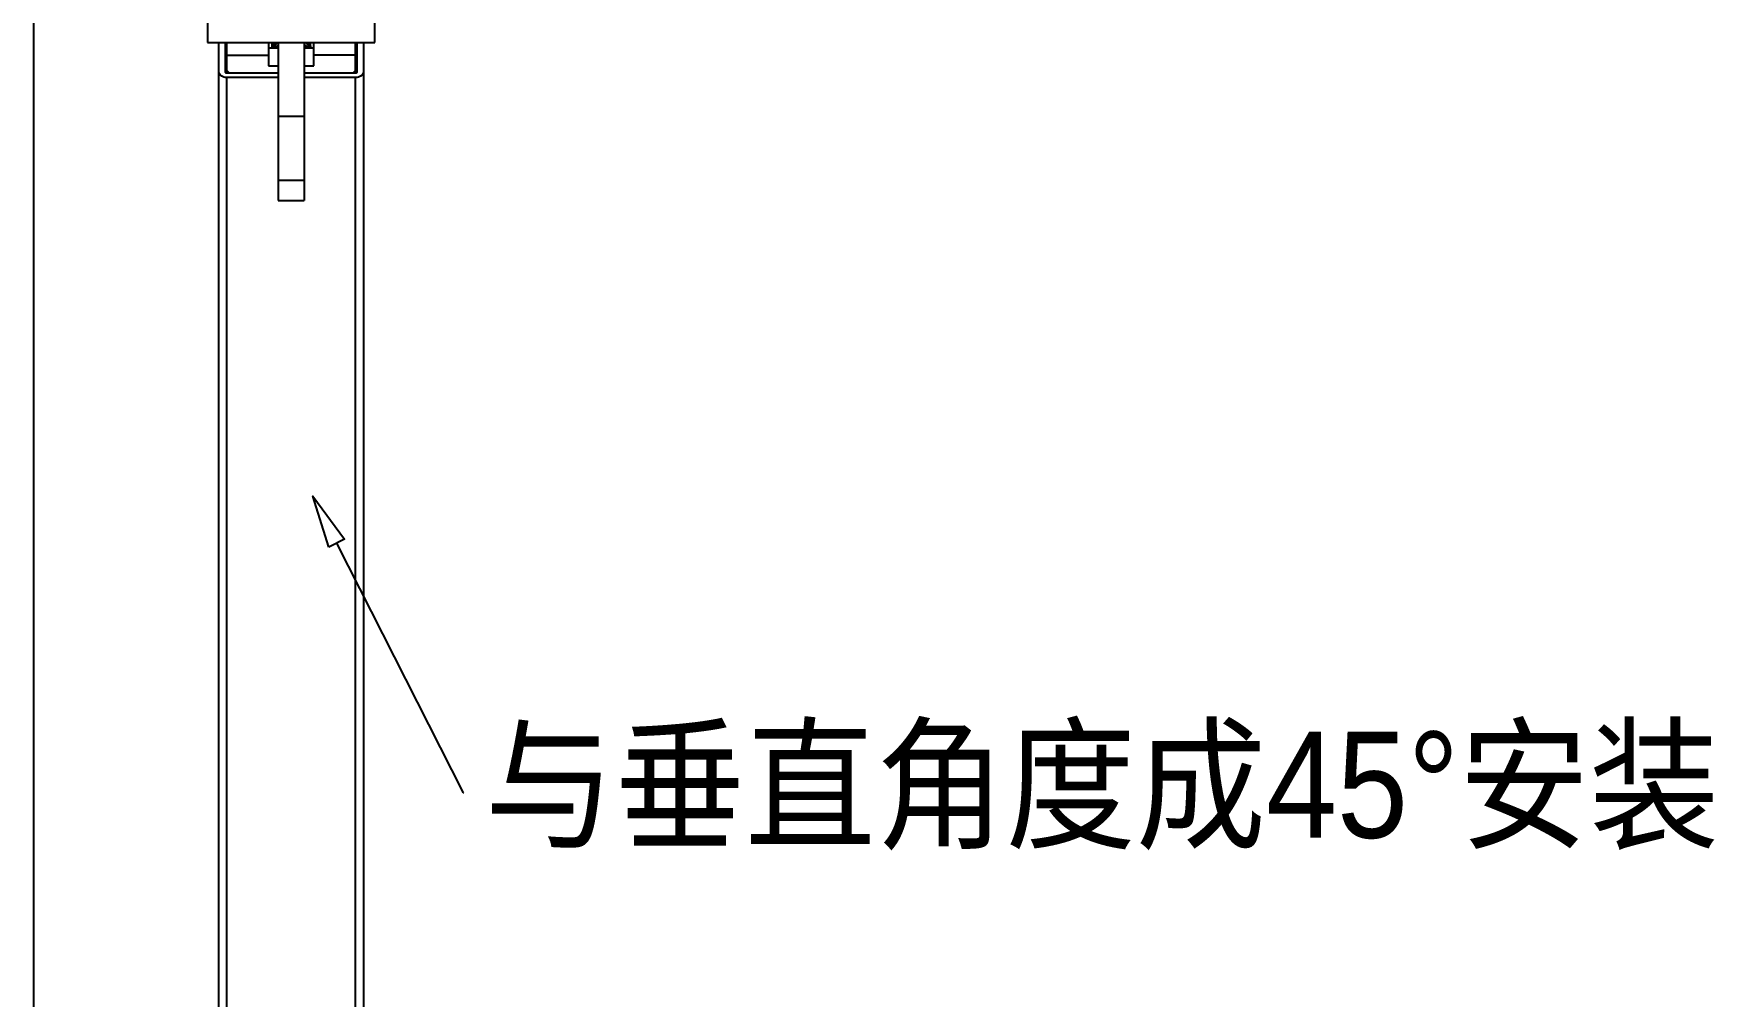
# Model space of a CAD drawing. Extents: x 1680110 to 2699828, y 269661 to 891349.
# Drawn here: x 2394056 to 2396433, y 718492 to 719854 of the extents above; entities that cross this region are included whole.
import ezdxf

# ---------------------------------------------------------------- set-up
doc = ezdxf.new("R2010")
doc.units = 0
doc.header["$LTSCALE"] = 1000
doc.header["$MEASUREMENT"] = 0
doc.layers.add('02___PRT_ALL_AXES', color=7, linetype='Continuous')
doc.styles.add('_TEL_DIM', font='SIMPLEX', dxfattribs={"width": 0.8, "height": 3.5, "bigfont": 'HZTXT'})

msp = doc.modelspace()

# ---------------------------------------------------------------- linework, layer by layer
at = {"color": 7, "linetype": 'Continuous'}
for p, q in [((2394056.3, 720773.3), (2394056.3, 717130.7)), ((2394302.2, 720243.8), (2394302.2, 719841.2)), ((2394539, 719841.2), (2394539, 720243.8)), ((2394302.2, 719841.2), (2394539, 719841.2)), ((2394318.2, 718321.4), (2394318.2, 719841.2)), ((2394327.3, 719841.2), (2394327.3, 719799.8)), ((2394329.5, 719798.2), (2394329.5, 719841.2)), ((2394388.7, 719841.2), (2394388.7, 719808.2)), ((2394402.4, 719841.2), (2394402.4, 719617.9)), ((2394438.8, 719841.2), (2394438.8, 719617.9)), ((2394439, 719833.7), (2394438.9, 719833.7)), ((2394452.5, 719808.2), (2394452.5, 719841.2)), ((2394511.7, 719798.2), (2394511.7, 719841.2)), ((2394514, 719799.8), (2394514, 719841.2)), ((2394523.1, 719841.2), (2394523.1, 718321.4)), ((2394329.5, 719823.4), (2394388.7, 719823.4)), ((2394511.7, 719823.4), (2394452.5, 719823.4)), ((2394329.5, 719798.2), (2394402.4, 719798.2)), ((2394329.5, 718319.7), (2394329.5, 719791.8)), ((2394402.4, 719791.8), (2394329.5, 719791.8)), ((2394438.8, 719798.2), (2394511.7, 719798.2)), ((2394511.7, 719791.8), (2394438.8, 719791.8)), ((2394511.7, 718319.7), (2394511.7, 719791.8)), ((2394402.4, 719736.8), (2394438.8, 719736.8)), ((2394402.4, 719646.6), (2394438.8, 719646.6)), ((2394402.4, 719617.9), (2394438.8, 719617.9))]:
    msp.add_line(p, q, dxfattribs=at)
for points in [[(2394327.3, 719799.8), (2394327.4, 719799.2), (2394327.9, 719798.7), (2394328.7, 719798.3), (2394329.5, 719798.2)], [(2394511.7, 719798.2), (2394512.6, 719798.3), (2394513.3, 719798.7), (2394513.8, 719799.2), (2394514, 719799.8)]]:
    msp.add_lwpolyline(points, dxfattribs=at)
at = {"color": 4}
msp.add_lwpolyline([(2394473.8, 719127.4), (2394451.2, 719199.4), (2394495.9, 719138.6)], close=True, dxfattribs=at)
msp.add_lwpolyline([(2394484.9, 719133), (2394664, 718780.2)], dxfattribs=at)
at = {"color": 4, "extrusion": (0, 1, 0), "elevation": 718780.2}
msp.add_lwpolyline([(-2394664, 0), (-2394664.2, 0)], dxfattribs=at)
at = {"color": 7, "linetype": 'Continuous'}
for centre, radius, start, end in [((2394408, 719840.8), 14.7, 178.3603, 179.9995), ((2394408.1, 719840.8), 14.8, 180.0173, 187.5323), ((2394408.1, 719836.9), 14.8, 172.4831, 179.9829), ((2394408.3, 719835.9), 15, 170.629, 176.2824), ((2394408, 719835.9), 14.8, 176.2903, 179.9967), ((2394408.1, 719836), 14.8, 180.0172, 187.5235), ((2394408.5, 719836.9), 15.2, 165.7648, 172.4748), ((2394408.5, 719832), 15.2, 165.7644, 172.4657), ((2394408.3, 719832.1), 15, 172.4824, 173.9962), ((2394408.7, 719835.9), 15.4, 162.4874, 170.6013), ((2394408.7, 719831), 15.4, 162.4837, 170.2332), ((2394408.8, 719836.8), 15.5, 163.4415, 165.7729), ((2394408.9, 719831.9), 15.6, 162.5052, 165.7688), ((2394409.2, 719835.7), 16, 159.7302, 162.506), ((2394417.4, 719815.1), 27, 124.0244, 124.6459), ((2394425.7, 719815.6), 25.6, 58.2813, 59.0616), ((2394434.6, 719834.4), 13.3, 15.3229, 16.4114), ((2394434.9, 719834.4), 13.1, 8.8281, 15.3359), ((2394435.1, 719838.3), 12.9, 4.3664, 12.8789), ((2394435.2, 719839.3), 12.7, 0.024, 8.5353), ((2394435.2, 719838.4), 12.7, 351.1841, 359.9741), ((2394435.2, 719834.5), 12.7, 0.0261, 8.822), ((2394435.3, 719838.4), 12.6, 0.0047, 4.3398), ((2394435.3, 719833.5), 12.6, 0.4275, 4.3388)]:
    msp.add_arc(centre, radius, start, end, dxfattribs=at)
for points in [[(2394396.3, 719841.2), (2394395.3, 719839.8), (2394394.5, 719838.3), (2394394, 719836.6)], [(2394394, 719835.7), (2394394.6, 719837.7), (2394395.7, 719839.6), (2394397, 719841.2)], [(2394402.1, 719837.3), (2394400.6, 719836.2), (2394399.2, 719835), (2394397.9, 719833.7)], [(2394398.9, 719833.7), (2394399.9, 719834.7), (2394401.1, 719835.6), (2394402.3, 719836.5)], [(2394447.4, 719838.1), (2394447.1, 719839.2), (2394446.6, 719840.2), (2394446.1, 719841.2)]]:
    msp.add_open_spline(points, degree=3, dxfattribs=at)
for points, knots in [([(2394400.9, 719841.2), (2394400.2, 719840.7), (2394397.7, 719838.6), (2394395.7, 719835.8), (2394394.7, 719833.6)], [0, 0, 0, 0, 0.264129, 1, 1, 1, 1]), ([(2394395.2, 719833.6), (2394395.6, 719834.4), (2394397.4, 719837.3), (2394400.1, 719839.8), (2394402.3, 719841.3)], [0, 0, 0, 0, 0.237509, 1, 1, 1, 1]), ([(2394444.6, 719833.7), (2394444.3, 719834.1), (2394442.6, 719836), (2394440.5, 719837.6), (2394438.9, 719838.5)], [0, 0, 0, 0, 0.238298, 1, 1, 1, 1]), ([(2394439.2, 719837.4), (2394439.6, 719837.1), (2394441.3, 719836), (2394442.8, 719834.7), (2394443.8, 719833.6)], [0, 0, 0, 0, 0.259883, 1, 1, 1, 1]), ([(2394440.7, 719841.2), (2394441.4, 719840.7), (2394444, 719838.6), (2394446, 719835.9), (2394446.9, 719833.7)], [0, 0, 0, 0, 0.268325, 1, 1, 1, 1]), ([(2394447.3, 719833.6), (2394447.1, 719834.3), (2394445.9, 719837.2), (2394443.7, 719839.7), (2394441.9, 719841.2)], [0, 0, 0, 0, 0.236582, 1, 1, 1, 1]), ([(2394445.5, 719841.2), (2394445.8, 719840.7), (2394447, 719838.6), (2394447.8, 719836.3), (2394447.9, 719834.5)], [0, 0, 0, 0, 0.260499, 1, 1, 1, 1]), ([(2394329.5, 719791.8), (2394328.1, 719791.8), (2394323.3, 719792.2), (2394318.2, 719796.4), (2394318.2, 719799.8)], [0, 0, 0, 0, 0.300361, 1, 1, 1, 1]), ([(2394523.1, 719799.8), (2394523.1, 719796.4), (2394517.9, 719792.2), (2394513.1, 719791.8), (2394511.7, 719791.8)], [0, 0, 0, 0, 0.699639, 1, 1, 1, 1])]:
    msp.add_open_spline(points, degree=3, knots=knots, dxfattribs=at)
at = {"layer": '02___PRT_ALL_AXES', "color": 7, "linetype": 'Continuous'}
for p, q in [((2394388.7, 719833.6), (2394402.4, 719833.6)), ((2394438.8, 719833.6), (2394452.5, 719833.6)), ((2394388.7, 719808.2), (2394402.4, 719808.2)), ((2394438.8, 719808.2), (2394452.5, 719808.2)), ((2394333.1, 719798.2), (2394329.5, 719801.8)), ((2394511.7, 719801.8), (2394508.1, 719798.2))]:
    msp.add_line(p, q, dxfattribs=at)

# ---------------------------------------------------------------- texts
at = {"color": 4, "insert": (2394694.3, 718866.5), "char_height": 150, "width": 2004.75, "attachment_point": 1, "style": '_TEL_DIM'}
msp.add_mtext('\\fￋￎￌﾣﾤ|b0|i0|c134|p2;\\W0.9000000000;\\T1.0000000000;\\o\\l与垂直角度成45°安装', dxfattribs=at)

doc.saveas('drawing.dxf')
